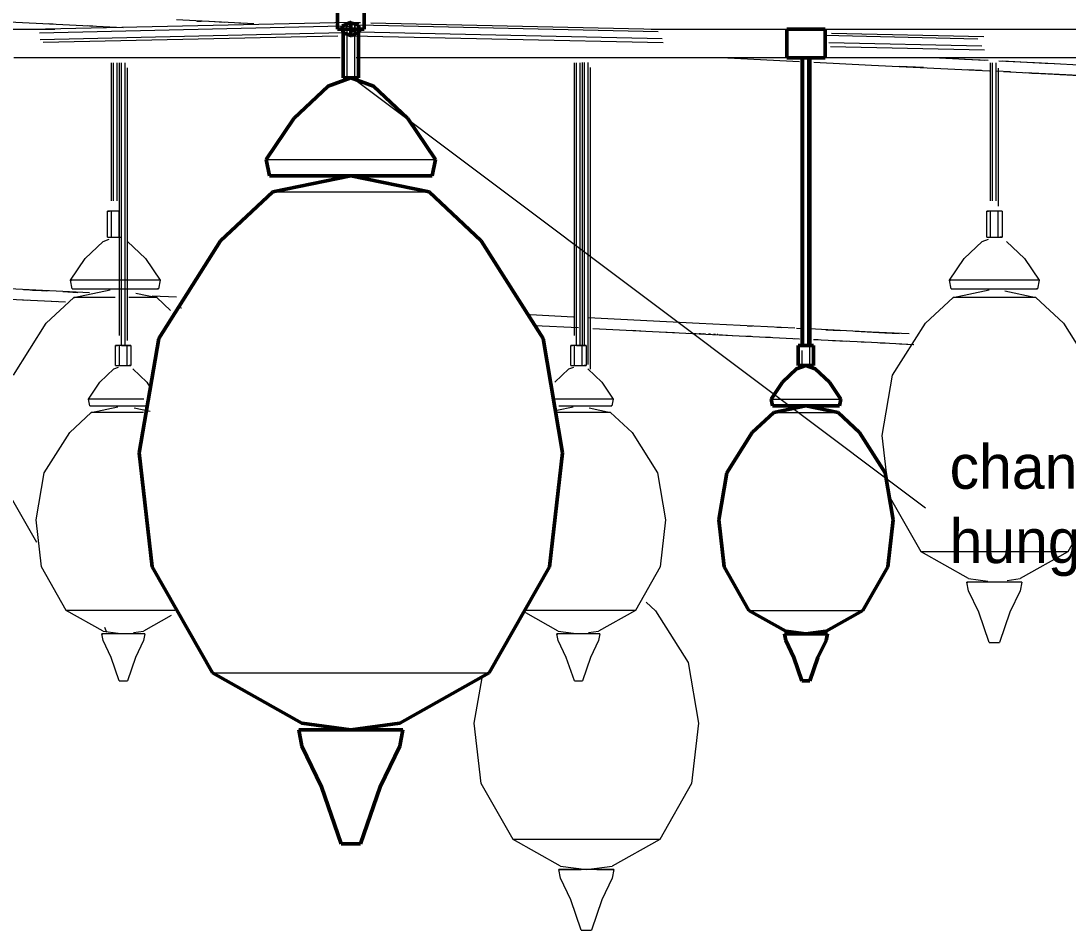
# Model space of a CAD drawing. Header units: metres. Extents: x 10 to 831, y 10 to 584.
# Drawn here: x 176.23 to 219.95, y 234.39 to 272.32 of the extents above; entities that cross this region are included whole.
import ezdxf

# ---------------------------------------------------------------- set-up
doc = ezdxf.new("R2010")
doc.units = ezdxf.units.M
for name, color, linetype, lineweight in [('CUT', 7, 'Continuous', 50), ('TXT', 7, 'Continuous', 18), ('VIS', 8, 'Continuous', 13)]:
    doc.layers.add(name, color=color, linetype=linetype, lineweight=lineweight)

msp = doc.modelspace()

# ---------------------------------------------------------------- linework, layer by layer
at = {"layer": 'CUT'}
for p, q in [((189.44, 271.9868), (189.44, 361.1468)), ((190.56, 361.1468), (190.56, 271.9868)), ((190.56, 271.9868), (189.44, 271.9868)), ((189.9656, 272.2656), (189.6412, 272.1012)), ((189.9656, 272.2656), (189.6412, 272.1012)), ((189.6412, 272.1012), (189.6756, 271.8228)), ((189.6412, 272.1012), (189.6756, 271.8228)), ((189.68, 269.9468), (189.68, 271.9868)), ((189.68, 271.9868), (190, 271.9868)), ((189.994, 272.2564), (189.9656, 272.2656)), ((189.994, 272.2564), (189.9656, 272.2656)), ((190, 271.9868), (189.994, 272.2564)), ((190, 271.9868), (189.994, 272.2564)), ((189.994, 271.7224), (190, 271.9868)), ((189.994, 271.7224), (190, 271.9868)), ((190, 271.9868), (190.0052, 272.2224)), ((190, 271.9868), (190.0032, 272.1276)), ((190, 271.9868), (190.16, 271.9868)), ((190.0032, 271.8464), (190, 271.9868)), ((190.0056, 271.7368), (190, 271.9868)), ((190.0032, 272.1276), (190.006, 272.2512)), ((190.0052, 272.2224), (190.006, 272.2512)), ((190.006, 272.2512), (190.322, 272.146)), ((190.006, 272.2512), (190.322, 272.146)), ((190.16, 271.9868), (190.32, 271.9868)), ((190.32, 271.9868), (190.32, 269.9468)), ((190.322, 272.146), (190.3604, 271.8672)), ((190.322, 272.146), (190.3604, 271.8672)), ((208.2, 270.7868), (208.2, 271.9868)), ((208.2, 271.9868), (209.8, 271.9868)), ((209.8, 271.9868), (209.8, 270.7868)), ((189.6756, 271.8228), (190.006, 271.7172)), ((189.6756, 271.8228), (190.006, 271.7172)), ((190.0384, 271.7076), (189.994, 271.7224)), ((190.0384, 271.7076), (189.994, 271.7224)), ((190.006, 271.7172), (190.0032, 271.8464)), ((190.006, 271.7172), (190.0056, 271.7368)), ((190.3604, 271.8672), (190.0384, 271.7076)), ((190.3604, 271.8672), (190.0384, 271.7076)), ((209.8, 270.7868), (208.2, 270.7868)), ((208.84, 258.7868), (208.84, 270.7868)), ((208.84, 270.7868), (209, 270.7868)), ((209, 270.7868), (209.08, 270.7868)), ((209.08, 270.7868), (209.16, 270.7868)), ((209.16, 270.7868), (209.16, 258.7868)), ((190, 269.9468), (189.048, 269.6068)), ((189.84, 269.9468), (189.68, 269.9468)), ((190, 269.9468), (189.84, 269.9468)), ((190.32, 269.9468), (190, 269.9468)), ((190.952, 269.6068), (190, 269.9468)), ((189.048, 269.6068), (187.62, 268.2468)), ((192.38, 268.2468), (190.952, 269.6068)), ((187.62, 268.2468), (186.464, 266.5468)), ((193.536, 266.5468), (192.38, 268.2468)), ((186.464, 266.5468), (186.6, 265.8668)), ((193.4, 265.8668), (193.536, 266.5468)), ((186.6, 265.8668), (190, 265.8668)), ((190, 265.8668), (186.736, 265.1868)), ((190, 265.8668), (193.4, 265.8668)), ((193.264, 265.1868), (190, 265.8668)), ((186.736, 265.1868), (184.56, 263.1468)), ((195.44, 263.1468), (193.264, 265.1868)), ((184.56, 263.1468), (181.976, 259.0668)), ((198.024, 259.0668), (195.44, 263.1468)), ((181.976, 259.0668), (181.16, 254.3068)), ((198.84, 254.3068), (198.024, 259.0668)), ((208.68, 257.9468), (208.68, 258.7868)), ((208.68, 258.7868), (209, 258.7868)), ((208.92, 258.7868), (208.84, 258.7868)), ((209, 258.7868), (208.92, 258.7868)), ((209.16, 258.7868), (209, 258.7868)), ((209, 258.7868), (209.16, 258.7868)), ((209.16, 258.7868), (209.32, 258.7868)), ((209.32, 258.7868), (209.32, 257.9468)), ((208.608, 257.8068), (208.02, 257.2468)), ((209, 257.9468), (208.608, 257.8068)), ((208.84, 257.9468), (208.68, 257.9468)), ((209, 257.9468), (208.84, 257.9468)), ((209.32, 257.9468), (209, 257.9468)), ((209.392, 257.8068), (209, 257.9468)), ((209.98, 257.2468), (209.392, 257.8068)), ((208.02, 257.2468), (207.544, 256.5468)), ((210.456, 256.5468), (209.98, 257.2468)), ((207.544, 256.5468), (207.6, 256.2668)), ((207.6, 256.2668), (209, 256.2668)), ((209, 256.2668), (207.656, 255.9868)), ((209, 256.2668), (210.4, 256.2668)), ((210.344, 255.9868), (209, 256.2668)), ((210.4, 256.2668), (210.456, 256.5468)), ((207.656, 255.9868), (206.76, 255.1468)), ((211.24, 255.1468), (210.344, 255.9868)), ((206.76, 255.1468), (205.696, 253.4668)), ((212.304, 253.4668), (211.24, 255.1468)), ((181.16, 254.3068), (181.704, 249.5468)), ((198.296, 249.5468), (198.84, 254.3068)), ((205.696, 253.4668), (205.36, 251.5068)), ((212.64, 251.5068), (212.304, 253.4668)), ((205.36, 251.5068), (205.584, 249.5468)), ((212.416, 249.5468), (212.64, 251.5068)), ((181.704, 249.5468), (184.22, 245.1268)), ((195.78, 245.1268), (198.296, 249.5468)), ((205.584, 249.5468), (206.62, 247.7268)), ((211.38, 247.7268), (212.416, 249.5468)), ((206.62, 247.7268), (208.16, 246.8588)), ((209.84, 246.8588), (211.38, 247.7268)), ((209, 246.7468), (208.104, 246.7468)), ((208.104, 246.7468), (208.16, 246.4668)), ((208.16, 246.8588), (209, 246.7468)), ((209, 246.7468), (209.84, 246.8588)), ((209.896, 246.7468), (209, 246.7468)), ((209.84, 246.4668), (209.896, 246.7468)), ((208.16, 246.4668), (208.496, 245.7668)), ((209.504, 245.7668), (209.84, 246.4668)), ((208.496, 245.7668), (208.832, 244.7868)), ((209.168, 244.7868), (209.504, 245.7668)), ((184.22, 245.1268), (187.96, 243.0188)), ((192.04, 243.0188), (195.78, 245.1268)), ((208.832, 244.7868), (209, 244.7868)), ((209, 244.7868), (209.168, 244.7868)), ((190, 242.7468), (187.824, 242.7468)), ((187.824, 242.7468), (187.96, 242.0668)), ((187.96, 243.0188), (190, 242.7468)), ((190, 242.7468), (192.04, 243.0188)), ((192.176, 242.7468), (190, 242.7468)), ((192.04, 242.0668), (192.176, 242.7468)), ((187.96, 242.0668), (188.776, 240.3668)), ((191.224, 240.3668), (192.04, 242.0668)), ((188.776, 240.3668), (189.592, 237.9868)), ((190.408, 237.9868), (191.224, 240.3668)), ((189.592, 237.9868), (190, 237.9868)), ((190, 237.9868), (190.408, 237.9868))]:
    msp.add_line(p, q, dxfattribs=at)
at = {"layer": 'TXT'}
msp.add_line((190, 270), (214, 252), dxfattribs=at)
at = {"layer": 'VIS'}
for p, q in [((189.44, 271.9868), (189.44, 361.1468)), ((190.56, 361.1468), (190.56, 271.9868)), ((175.152, 271.9868), (177.3428, 271.9868)), ((175.4592, 272.2992), (180.4972, 272.0472)), ((175.764, 271.9868), (177.4828, 271.9868)), ((175.9312, 271.9868), (177.1308, 271.9868)), ((175.9992, 271.9868), (177.4392, 271.9868)), ((189.6412, 272.1012), (177.0052, 271.8192)), ((177.1308, 271.9868), (177.6268, 271.9868)), ((189.9656, 272.2656), (177.252, 271.9816)), ((177.5668, 272.1936), (177.36, 272.204)), ((177.4392, 271.9868), (177.634, 271.9868)), ((179.2204, 272.1108), (179.0136, 272.1212)), ((185.9524, 272.2024), (182.714, 272.3644)), ((183.5672, 272.3216), (183.768, 272.3116)), ((184.7096, 272.2644), (184.0992, 272.2952)), ((185.5236, 272.224), (185.32, 272.234)), ((189.44, 271.9868), (190.56, 271.9868)), ((189.6412, 272.1012), (189.9656, 272.2656)), ((189.9656, 272.2656), (189.6412, 272.1012)), ((189.8192, 272.1052), (189.6412, 272.1012)), ((189.6756, 271.8228), (189.6412, 272.1012)), ((189.6412, 272.1012), (189.6756, 271.8228)), ((189.68, 269.9468), (189.68, 271.9868)), ((189.68, 271.9868), (189.76, 271.9868)), ((189.68, 271.9868), (190, 271.9868)), ((189.8192, 272.1052), (189.9796, 272.2656)), ((189.8396, 271.8264), (189.8192, 272.1052)), ((189.984, 272.2656), (189.8212, 272.1028)), ((189.8212, 272.1028), (189.8372, 271.824)), ((189.8212, 272.1028), (189.9624, 272.0996)), ((189.9796, 272.2656), (189.9656, 272.2656)), ((189.994, 272.2564), (189.9656, 272.2656)), ((189.994, 272.2564), (189.9656, 272.2656)), ((189.9796, 272.2656), (189.994, 272.2564)), ((190.006, 272.2512), (189.984, 272.2656)), ((189.984, 272.2656), (190.408, 272.256)), ((190.1604, 272.1472), (189.994, 272.2564)), ((189.994, 272.2564), (190, 271.9868)), ((189.994, 272.2564), (190, 271.9868)), ((189.994, 271.7224), (190, 271.9868)), ((189.994, 271.7224), (190, 271.9868)), ((190, 271.9868), (190.0052, 272.2224)), ((190, 271.9868), (190.0032, 272.1276)), ((190.16, 271.9868), (190, 271.9868)), ((190.0032, 271.8464), (190, 271.9868)), ((190.0056, 271.7368), (190, 271.9868)), ((190.006, 272.2512), (190.0032, 272.1276)), ((190.006, 272.2512), (190.0052, 272.2224)), ((190.006, 272.2512), (190.1628, 272.1496)), ((190.006, 272.2512), (190.322, 272.146)), ((190.006, 272.2512), (190.322, 272.146)), ((190.32, 271.9868), (190.16, 271.9868)), ((190.1808, 271.8684), (190.1604, 272.1472)), ((190.1628, 272.1496), (190.1788, 271.8712)), ((190.1628, 272.1496), (190.322, 272.146)), ((190.32, 271.9868), (190.32, 269.9468)), ((202.8252, 271.8668), (190.322, 272.146)), ((190.322, 272.146), (190.3604, 271.8672)), ((190.3604, 271.8672), (190.322, 272.146)), ((190.56, 271.9868), (190.478, 271.9868)), ((190.8324, 272.2464), (202.8532, 271.978)), ((202.5384, 271.9868), (202.8692, 271.9868)), ((202.5608, 271.9868), (204.0008, 271.9868)), ((202.708, 271.9868), (204.236, 271.9868)), ((202.8564, 271.9868), (204.848, 271.9868)), ((202.8692, 271.9868), (204.0688, 271.9868)), ((204.0008, 271.9868), (205.3056, 271.9868)), ((204.0688, 271.9868), (205.1328, 271.9868)), ((204.236, 271.9868), (207.536, 271.9868)), ((204.848, 271.9868), (208.29, 271.9868)), ((205.1328, 271.9868), (206.0508, 271.9868)), ((205.3056, 271.9868), (206.4632, 271.9868)), ((206.0508, 271.9868), (206.8148, 271.9868)), ((206.4632, 271.9868), (207.462, 271.9868)), ((206.8148, 271.9868), (207.4164, 271.9868)), ((207.4164, 271.9868), (207.8504, 271.9868)), ((207.462, 271.9868), (208.2928, 271.9868)), ((207.536, 271.9868), (210.6672, 271.9868)), ((207.8504, 271.9868), (208.1124, 271.9868)), ((208.1124, 271.9868), (208.2, 271.9868)), ((208.2, 271.9868), (209.8, 271.9868)), ((208.2, 270.7868), (208.2, 271.9868)), ((208.29, 271.9868), (211.556, 271.9868)), ((208.2928, 271.9868), (208.9476, 271.9868)), ((208.9476, 271.9868), (209.4196, 271.9868)), ((209.4196, 271.9868), (209.7048, 271.9868)), ((209.7048, 271.9868), (209.8, 271.9868)), ((209.8, 271.9868), (209.8, 270.7868)), ((210.6672, 271.9868), (213.5996, 271.9868)), ((211.556, 271.9868), (213.4252, 271.9868)), ((213.5996, 271.9868), (216.3044, 271.9868)), ((213.9348, 271.9868), (214.6144, 271.9868)), ((214.6144, 271.9868), (216.0252, 271.9868)), ((216.3044, 271.9868), (218.756, 271.9868)), ((216.4952, 271.9868), (217.4356, 271.9868)), ((217.4356, 271.9868), (218.43, 271.9868)), ((218.756, 271.9868), (220.9308, 271.9868)), ((218.8564, 271.9868), (219.9928, 271.9868)), ((189.6756, 271.8228), (177.0328, 271.5404)), ((189.4544, 271.6952), (177.1508, 271.4204)), ((189.6756, 271.8228), (189.8396, 271.8264)), ((190.006, 271.7172), (189.6756, 271.8228)), ((190.006, 271.7172), (189.6756, 271.8228)), ((189.8372, 271.824), (189.9784, 271.8208)), ((189.8372, 271.824), (189.994, 271.7224)), ((190.006, 271.7172), (189.8396, 271.8264)), ((189.84, 269.9468), (189.84, 271.7828)), ((190.0204, 271.708), (189.8788, 271.7048)), ((190.016, 271.7084), (189.994, 271.7224)), ((189.994, 271.7224), (190.0384, 271.7076)), ((189.994, 271.7224), (190.0384, 271.7076)), ((190.006, 271.7172), (190.0032, 271.8464)), ((190.006, 271.7172), (190.0056, 271.7368)), ((190.006, 271.7172), (190.0204, 271.708)), ((190.1788, 271.8712), (190.016, 271.7084)), ((190.016, 271.7084), (190.0384, 271.7076)), ((190.0204, 271.708), (190.1808, 271.8684)), ((190.3604, 271.8672), (190.0384, 271.7076)), ((190.0384, 271.7076), (190.3604, 271.8672)), ((190.0384, 271.7076), (203.034, 271.4176)), ((190.1808, 271.8684), (190.0392, 271.8652)), ((190.16, 269.9468), (190.16, 271.7828)), ((190.1788, 271.8712), (190.3604, 271.8672)), ((190.3604, 271.8672), (202.9948, 271.5848)), ((216.1804, 271.5688), (209.7868, 271.7116)), ((210.0656, 271.8172), (216.4296, 271.6748)), ((209.9512, 271.4296), (216.3392, 271.2868)), ((210.0316, 271.2612), (216.4576, 271.1176)), ((177.1308, 270.7868), (175.9312, 270.7868)), ((178.454, 270.7868), (177.1308, 270.7868)), ((179.8888, 270.7868), (178.454, 270.7868)), ((181.4204, 270.7868), (179.8888, 270.7868)), ((183.0352, 270.7868), (181.4204, 270.7868)), ((184.7168, 270.7868), (183.0352, 270.7868)), ((186.4492, 270.7868), (184.7168, 270.7868)), ((188.216, 270.7868), (186.4492, 270.7868)), ((189.554, 270.7868), (188.216, 270.7868)), ((191.784, 270.7868), (190.2228, 270.7868)), ((193.5508, 270.7868), (191.784, 270.7868)), ((195.2832, 270.7868), (193.5508, 270.7868)), ((196.9648, 270.7868), (195.2832, 270.7868)), ((198.5796, 270.7868), (196.9648, 270.7868)), ((200.1112, 270.7868), (198.5796, 270.7868)), ((201.546, 270.7868), (200.1112, 270.7868)), ((202.8692, 270.7868), (201.546, 270.7868)), ((204.0688, 270.7868), (202.8692, 270.7868)), ((205.1328, 270.7868), (204.0688, 270.7868)), ((206.0508, 270.7868), (205.1328, 270.7868)), ((205.7392, 270.7852), (208.7364, 270.6352)), ((206.8148, 270.7868), (206.0508, 270.7868)), ((207.4164, 270.7868), (206.8148, 270.7868)), ((207.8504, 270.7868), (207.4164, 270.7868)), ((208.1124, 270.7868), (207.8504, 270.7868)), ((208.2, 270.7868), (208.1124, 270.7868)), ((209.8, 270.7868), (208.2, 270.7868)), ((208.2928, 270.7868), (208.8656, 270.7868)), ((208.84, 258.7868), (208.84, 270.7868)), ((208.84, 270.7868), (208.92, 270.7868)), ((208.84, 270.7868), (209, 270.7868)), ((208.92, 258.7868), (208.92, 270.7868)), ((208.92, 270.7868), (209.08, 270.7868)), ((209.08, 270.7868), (209, 270.7868)), ((209.08, 258.7868), (209.08, 270.7868)), ((209.08, 270.7868), (209.16, 270.7868)), ((209.16, 270.7868), (209.08, 270.7868)), ((209.16, 270.7868), (209.16, 258.7868)), ((209.1836, 270.7868), (209.4196, 270.7868)), ((209.4196, 270.7868), (209.7048, 270.7868)), ((209.7048, 270.7868), (209.8, 270.7868)), ((210.6672, 270.7868), (209.7976, 270.7868)), ((213.5996, 270.7868), (210.6672, 270.7868)), ((216.3044, 270.7868), (213.5996, 270.7868)), ((216.466, 270.6768), (214.2968, 270.7852)), ((216.6084, 270.6696), (215.6172, 270.7192)), ((218.756, 270.7868), (216.3044, 270.7868)), ((218.8324, 270.5584), (217.0576, 270.6472)), ((218.9876, 270.5508), (217.2032, 270.64)), ((220.9308, 270.7868), (218.756, 270.7868)), ((180.0048, 264.8136), (180.0048, 270.5736)), ((180.0848, 264.8136), (180.0848, 270.5736)), ((180.2448, 264.8136), (180.2448, 270.5736)), ((180.3248, 270.36), (180.3248, 264.6)), ((180.34, 259.2008), (180.34, 270.58)), ((180.42, 258.7868), (180.42, 270.58)), ((180.58, 258.7868), (180.58, 270.58)), ((180.66, 270.3732), (180.66, 258.9936)), ((199.34, 259.2008), (199.34, 270.58)), ((199.42, 258.7868), (199.42, 270.58)), ((199.58, 258.7868), (199.58, 270.58)), ((199.66, 270.3732), (199.66, 258.9936)), ((199.6752, 258.7868), (199.6752, 270.5868)), ((199.7552, 258.7868), (199.7552, 270.5868)), ((199.9152, 257.9868), (199.9152, 270.5868)), ((199.9952, 270.3868), (199.9952, 257.7868)), ((209.3356, 270.6052), (211.7332, 270.4852)), ((211.7332, 270.4852), (216.6632, 270.2388)), ((213.9084, 270.3764), (212.8972, 270.4272)), ((216.3356, 270.2552), (215.7288, 270.2856)), ((216.71, 264.8136), (216.71, 270.5736)), ((216.79, 264.8136), (216.79, 270.5736)), ((217.5492, 270.1944), (216.9424, 270.2248)), ((216.95, 264.8136), (216.95, 270.5736)), ((217.03, 270.36), (217.03, 264.6)), ((217.2548, 270.2092), (218.8324, 270.1304)), ((225.8084, 270.2096), (218.8324, 270.5584)), ((219.3772, 270.5312), (218.9876, 270.5508)), ((189.048, 269.6068), (190, 269.9468)), ((189.84, 269.9468), (189.68, 269.9468)), ((189.68, 269.9468), (189.84, 269.9468)), ((190.16, 269.9468), (189.84, 269.9468)), ((189.84, 269.9468), (190, 269.9468)), ((190, 269.9468), (190.952, 269.6068)), ((190.32, 269.9468), (190, 269.9468)), ((190.32, 269.9468), (190.16, 269.9468)), ((219.5716, 270.0936), (218.156, 270.1644)), ((218.4296, 270.1504), (218.6324, 270.1404)), ((218.8104, 270.1316), (219.0072, 270.1216)), ((218.8324, 270.1304), (225.8084, 269.7816)), ((222.7516, 269.9344), (219.5716, 270.0936)), ((219.5976, 270.092), (219.7948, 270.0824)), ((187.62, 268.2468), (189.048, 269.6068)), ((190.952, 269.6068), (192.38, 268.2468)), ((186.464, 266.5468), (187.62, 268.2468)), ((192.38, 268.2468), (193.536, 266.5468)), ((186.6, 265.8668), (186.464, 266.5468)), ((186.464, 266.5468), (186.6372, 266.5468)), ((186.6372, 266.5468), (187.1392, 266.5468)), ((187.1392, 266.5468), (187.9216, 266.5468)), ((187.9216, 266.5468), (188.9072, 266.5468)), ((188.9072, 266.5468), (190, 266.5468)), ((190, 266.5468), (191.0928, 266.5468)), ((191.0928, 266.5468), (192.0784, 266.5468)), ((192.0784, 266.5468), (192.8608, 266.5468)), ((192.8608, 266.5468), (193.3628, 266.5468)), ((193.3628, 266.5468), (193.536, 266.5468)), ((193.536, 266.5468), (193.4, 265.8668)), ((186.6, 265.8668), (190, 265.8668)), ((186.7664, 265.8668), (186.6, 265.8668)), ((186.736, 265.1868), (190, 265.8668)), ((187.2492, 265.8668), (186.7664, 265.8668)), ((188.0016, 265.8668), (187.2492, 265.8668)), ((188.9492, 265.8668), (188.0016, 265.8668)), ((190, 265.8668), (188.9492, 265.8668)), ((190, 265.8668), (193.4, 265.8668)), ((191.0508, 265.8668), (190, 265.8668)), ((190, 265.8668), (193.264, 265.1868)), ((191.9984, 265.8668), (191.0508, 265.8668)), ((192.7508, 265.8668), (191.9984, 265.8668)), ((193.2336, 265.8668), (192.7508, 265.8668)), ((193.4, 265.8668), (193.2336, 265.8668)), ((184.56, 263.1468), (186.736, 265.1868)), ((186.736, 265.1868), (186.818, 265.1868)), ((186.818, 265.1868), (187.0592, 265.1868)), ((187.0592, 265.1868), (187.448, 265.1868)), ((187.448, 265.1868), (187.9648, 265.1868)), ((187.9648, 265.1868), (188.584, 265.1868)), ((188.584, 265.1868), (189.2736, 265.1868)), ((189.2736, 265.1868), (190, 265.1868)), ((190, 265.1868), (190.7264, 265.1868)), ((190.7264, 265.1868), (191.416, 265.1868)), ((191.416, 265.1868), (192.0352, 265.1868)), ((192.0352, 265.1868), (192.552, 265.1868)), ((192.552, 265.1868), (192.9408, 265.1868)), ((192.9408, 265.1868), (193.182, 265.1868)), ((193.182, 265.1868), (193.264, 265.1868)), ((193.264, 265.1868), (195.44, 263.1468)), ((179.8448, 263.3068), (179.8448, 264.3868)), ((179.8448, 264.3868), (179.9248, 264.3868)), ((180.0048, 264.3868), (179.8448, 264.3868)), ((180.0048, 263.3068), (180.0048, 264.3868)), ((180.3248, 264.3868), (180.0048, 264.3868)), ((180.3248, 263.3068), (180.3248, 264.3868)), ((216.55, 263.3068), (216.55, 264.3868)), ((216.55, 264.3868), (216.63, 264.3868)), ((216.71, 264.3868), (216.55, 264.3868)), ((216.71, 263.3068), (216.71, 264.3868)), ((217.03, 264.3868), (216.71, 264.3868)), ((217.03, 263.3068), (217.03, 264.3868)), ((217.19, 264.3868), (217.03, 264.3868)), ((217.19, 264.3868), (217.19, 263.3068)), ((179.6608, 263.1268), (179.9128, 263.2168)), ((179.8448, 263.3068), (180.0048, 263.3068)), ((180.0048, 263.3068), (180.3248, 263.3068)), ((180.3248, 263.3068), (180.4048, 263.3068)), ((216.366, 263.1268), (216.618, 263.2168)), ((216.55, 263.3068), (216.71, 263.3068)), ((216.71, 263.3068), (217.03, 263.3068)), ((217.03, 263.3068), (217.19, 263.3068)), ((217.19, 263.3068), (217.11, 263.3068)), ((178.9048, 262.4068), (179.6608, 263.1268)), ((180.6688, 263.1268), (181.4248, 262.4068)), ((181.976, 259.0668), (184.56, 263.1468)), ((195.44, 263.1468), (198.024, 259.0668)), ((215.61, 262.4068), (216.366, 263.1268)), ((217.374, 263.1268), (218.13, 262.4068)), ((178.2928, 261.5068), (178.9048, 262.4068)), ((181.4248, 262.4068), (182.0368, 261.5068)), ((214.998, 261.5068), (215.61, 262.4068)), ((218.13, 262.4068), (218.742, 261.5068)), ((178.3648, 261.1468), (178.2928, 261.5068)), ((178.2928, 261.5068), (178.3388, 261.5068)), ((178.3844, 261.5068), (178.2928, 261.5068)), ((178.6504, 261.5068), (178.3844, 261.5068)), ((179.0644, 261.5068), (178.6504, 261.5068)), ((179.5864, 261.5068), (179.0644, 261.5068)), ((180.1648, 261.5068), (179.5864, 261.5068)), ((180.7432, 261.5068), (180.1648, 261.5068)), ((181.2652, 261.5068), (180.7432, 261.5068)), ((181.6792, 261.5068), (181.2652, 261.5068)), ((181.9452, 261.5068), (181.6792, 261.5068)), ((182.0368, 261.5068), (181.9452, 261.5068)), ((182.0368, 261.5068), (181.9648, 261.1468)), ((215.07, 261.1468), (214.998, 261.5068)), ((214.998, 261.5068), (215.044, 261.5068)), ((215.0896, 261.5068), (214.998, 261.5068)), ((215.3556, 261.5068), (215.0896, 261.5068)), ((215.7696, 261.5068), (215.3556, 261.5068)), ((216.2916, 261.5068), (215.7696, 261.5068)), ((216.87, 261.5068), (216.2916, 261.5068)), ((217.4484, 261.5068), (216.87, 261.5068)), ((217.9704, 261.5068), (217.4484, 261.5068)), ((218.3844, 261.5068), (217.9704, 261.5068)), ((218.6504, 261.5068), (218.3844, 261.5068)), ((218.742, 261.5068), (218.6504, 261.5068)), ((218.742, 261.5068), (218.67, 261.1468)), ((179.0868, 260.9736), (175.4592, 261.1552)), ((176.3268, 261.1116), (177.36, 261.06)), ((176.7068, 261.0928), (176.914, 261.0824)), ((177.0904, 261.0736), (177.2916, 261.0636)), ((177.98, 261.0288), (178.6004, 260.998)), ((178.2976, 261.0132), (178.4988, 261.0032)), ((178.3648, 261.1468), (178.4528, 261.1468)), ((178.4368, 260.7868), (179.9488, 261.102)), ((178.4528, 261.1468), (178.7088, 261.1468)), ((178.7088, 261.1468), (179.1068, 261.1468)), ((179.1068, 261.1468), (179.6088, 261.1468)), ((179.6088, 261.1468), (180.1648, 261.1468)), ((180.1648, 261.1468), (180.7212, 261.1468)), ((180.7212, 261.1468), (181.2228, 261.1468)), ((181.2228, 261.1468), (181.6212, 261.1468)), ((181.6212, 261.1468), (181.8768, 261.1468)), ((181.8768, 261.1468), (181.9648, 261.1468)), ((181.9648, 261.1468), (181.9208, 261.1468)), ((215.07, 261.1468), (215.158, 261.1468)), ((215.142, 260.7868), (216.654, 261.102)), ((215.158, 261.1468), (215.414, 261.1468)), ((215.414, 261.1468), (215.812, 261.1468)), ((215.812, 261.1468), (216.314, 261.1468)), ((216.314, 261.1468), (216.87, 261.1468)), ((216.87, 261.1468), (217.4264, 261.1468)), ((217.302, 261.0568), (218.598, 260.7868)), ((217.4264, 261.1468), (217.928, 261.1468)), ((217.928, 261.1468), (218.3264, 261.1468)), ((218.3264, 261.1468), (218.582, 261.1468)), ((218.582, 261.1468), (218.67, 261.1468)), ((218.67, 261.1468), (218.626, 261.1468)), ((175.4592, 260.7272), (178.0792, 260.596)), ((176.286, 260.6856), (176.4868, 260.6756)), ((177.2848, 259.7068), (178.4368, 260.7868)), ((177.4928, 260.6252), (177.694, 260.6152)), ((178.4368, 260.7868), (178.4584, 260.7868)), ((178.4804, 260.7868), (178.4368, 260.7868)), ((178.608, 260.7868), (178.4804, 260.7868)), ((178.814, 260.7868), (178.608, 260.7868)), ((179.0876, 260.7868), (178.814, 260.7868)), ((179.4152, 260.7868), (179.0876, 260.7868)), ((179.7804, 260.7868), (179.4152, 260.7868)), ((180.1648, 260.7868), (179.7804, 260.7868)), ((180.9148, 260.7868), (180.732, 260.7868)), ((181.2424, 260.7868), (180.9148, 260.7868)), ((181.0288, 260.9668), (181.8928, 260.7868)), ((181.516, 260.7868), (181.2424, 260.7868)), ((181.7216, 260.7868), (181.516, 260.7868)), ((181.7004, 260.8428), (181.9072, 260.8328)), ((182.714, 260.7924), (181.7064, 260.8428)), ((181.8496, 260.7868), (181.7216, 260.7868)), ((181.8928, 260.7868), (181.8496, 260.7868)), ((181.8928, 260.7868), (182.4688, 260.2468)), ((213.99, 259.7068), (215.142, 260.7868)), ((215.142, 260.7868), (215.1636, 260.7868)), ((215.1852, 260.7868), (215.142, 260.7868)), ((215.3132, 260.7868), (215.1852, 260.7868)), ((215.5192, 260.7868), (215.3132, 260.7868)), ((215.7928, 260.7868), (215.5192, 260.7868)), ((216.1204, 260.7868), (215.7928, 260.7868)), ((216.4856, 260.7868), (216.1204, 260.7868)), ((216.87, 260.7868), (216.4856, 260.7868)), ((217.2544, 260.7868), (216.87, 260.7868)), ((217.62, 260.7868), (217.2544, 260.7868)), ((217.9476, 260.7868), (217.62, 260.7868)), ((218.2212, 260.7868), (217.9476, 260.7868)), ((218.4268, 260.7868), (218.2212, 260.7868)), ((218.5548, 260.7868), (218.4268, 260.7868)), ((218.598, 260.7868), (218.5548, 260.7868)), ((218.598, 260.7868), (219.75, 259.7068)), ((182.714, 260.3644), (182.9164, 260.354)), ((182.726, 260.3636), (182.928, 260.3536)), ((175.9168, 257.5468), (177.2848, 259.7068)), ((199.3012, 259.9628), (197.4876, 260.0536)), ((204.5408, 259.7008), (199.9056, 259.9328)), ((212.622, 257.5468), (213.99, 259.7068)), ((219.75, 259.7068), (221.118, 257.5468)), ((197.6888, 259.6156), (199.5028, 259.5248)), ((200.1072, 259.4948), (204.5408, 259.2728)), ((201.7024, 259.4148), (202.306, 259.3848)), ((202.9096, 259.3544), (203.5132, 259.3244)), ((204.1164, 259.294), (204.72, 259.264)), ((208.5364, 259.5012), (204.5408, 259.7008)), ((204.5928, 259.2704), (204.5408, 259.2728)), ((204.5408, 259.2728), (208.7364, 259.0632)), ((206.5528, 259.6004), (206.7576, 259.59)), ((207.782, 259.5388), (207.9872, 259.5288)), ((208.602, 259.498), (208.8068, 259.4876)), ((211.7332, 259.3412), (209.1356, 259.4712)), ((209.8312, 259.4364), (210.446, 259.4056)), ((211.0608, 259.3748), (212.2904, 259.3136)), ((213.3108, 259.2624), (211.7332, 259.3412)), ((212.2904, 259.3136), (212.8972, 259.2832)), ((181.16, 254.3068), (181.976, 259.0668)), ((198.024, 259.0668), (198.84, 254.3068)), ((204.8016, 259.26), (204.7232, 259.264)), ((205.0104, 259.2496), (204.932, 259.2532)), ((205.2192, 259.2392), (205.1412, 259.2428)), ((205.3236, 259.234), (205.2976, 259.2352)), ((205.3236, 259.234), (205.922, 259.204)), ((206.5204, 259.174), (206.72, 259.164)), ((207.3184, 259.134), (207.518, 259.124)), ((208.5152, 259.0744), (208.7148, 259.0644)), ((209.3132, 259.0344), (209.5128, 259.0244)), ((209.3356, 259.0332), (211.7332, 258.9132)), ((210.1112, 258.9944), (210.7096, 258.9644)), ((211.308, 258.9348), (211.5072, 258.9248)), ((211.7332, 258.9132), (213.508, 258.8248)), ((212.1056, 258.8948), (212.3052, 258.8848)), ((212.9036, 258.8548), (213.4944, 258.8252)), ((180.18, 257.9468), (180.18, 258.7868)), ((180.18, 258.7868), (180.26, 258.7868)), ((180.34, 258.7868), (180.18, 258.7868)), ((180.34, 257.9468), (180.34, 258.7868)), ((180.66, 258.7868), (180.34, 258.7868)), ((180.42, 258.7868), (180.58, 258.7868)), ((180.58, 258.7868), (180.62, 258.7868)), ((180.66, 258.7868), (180.82, 258.7868)), ((180.66, 257.9468), (180.66, 258.7868)), ((180.82, 258.7868), (180.66, 258.7868)), ((180.82, 258.7868), (180.82, 257.9468)), ((199.18, 257.9468), (199.18, 258.7868)), ((199.18, 258.7868), (199.26, 258.7868)), ((199.34, 258.7868), (199.18, 258.7868)), ((199.34, 257.9468), (199.34, 258.7868)), ((199.66, 258.7868), (199.34, 258.7868)), ((199.42, 258.7868), (199.58, 258.7868)), ((199.58, 258.7868), (199.62, 258.7868)), ((199.66, 258.7868), (199.82, 258.7868)), ((199.66, 257.9468), (199.66, 258.7868)), ((199.82, 258.7868), (199.66, 258.7868)), ((199.82, 258.7868), (199.82, 257.9468)), ((208.68, 257.9468), (208.68, 258.7868)), ((208.68, 258.7868), (208.76, 258.7868)), ((208.68, 258.7868), (209, 258.7868)), ((208.92, 258.7868), (208.84, 258.7868)), ((208.84, 258.7868), (208.92, 258.7868)), ((208.84, 257.9468), (208.84, 258.5768)), ((209.08, 258.7868), (208.92, 258.7868)), ((208.92, 258.7868), (209, 258.7868)), ((209.16, 258.7868), (209, 258.7868)), ((209.16, 258.7868), (209, 258.7868)), ((209.16, 258.7868), (209.08, 258.7868)), ((209.16, 257.9468), (209.16, 258.7868)), ((209.16, 258.7868), (209.32, 258.7868)), ((209.32, 258.7868), (209.16, 258.7868)), ((209.32, 258.7868), (209.32, 257.9468)), ((179.52, 257.2468), (180.108, 257.8068)), ((180.108, 257.8068), (180.304, 257.8768)), ((180.18, 257.9468), (180.34, 257.9468)), ((180.34, 257.9468), (180.66, 257.9468)), ((180.66, 257.9468), (180.82, 257.9468)), ((180.82, 257.9468), (180.74, 257.9468)), ((180.892, 257.8068), (181.48, 257.2468)), ((198.52, 257.2468), (199.108, 257.8068)), ((199.108, 257.8068), (199.304, 257.8768)), ((199.18, 257.9468), (199.34, 257.9468)), ((199.34, 257.9468), (199.66, 257.9468)), ((199.66, 257.9468), (199.82, 257.9468)), ((199.82, 257.9468), (199.74, 257.9468)), ((199.892, 257.8068), (200.48, 257.2468)), ((208.02, 257.2468), (208.608, 257.8068)), ((208.608, 257.8068), (209, 257.9468)), ((208.84, 257.9468), (208.68, 257.9468)), ((208.68, 257.9468), (208.84, 257.9468)), ((209.16, 257.9468), (208.84, 257.9468)), ((208.84, 257.9468), (209, 257.9468)), ((209, 257.9468), (209.392, 257.8068)), ((209.32, 257.9468), (209, 257.9468)), ((209.32, 257.9468), (209.16, 257.9468)), ((209.392, 257.8068), (209.98, 257.2468)), ((212.19, 255.0268), (212.622, 257.5468)), ((179.044, 256.5468), (179.52, 257.2468)), ((181.48, 257.2468), (181.5992, 257.072)), ((200.48, 257.2468), (200.956, 256.5468)), ((207.544, 256.5468), (208.02, 257.2468)), ((209.98, 257.2468), (210.456, 256.5468)), ((179.1, 256.2668), (179.044, 256.5468)), ((179.044, 256.5468), (179.0796, 256.5468)), ((179.1152, 256.5468), (179.044, 256.5468)), ((179.1, 256.2668), (179.1684, 256.2668)), ((179.322, 256.5468), (179.1152, 256.5468)), ((179.156, 255.9868), (180.276, 256.22)), ((179.1684, 256.2668), (179.3672, 256.2668)), ((179.644, 256.5468), (179.322, 256.5468)), ((179.3672, 256.2668), (179.6772, 256.2668)), ((180.05, 256.5468), (179.644, 256.5468)), ((179.6772, 256.2668), (180.0672, 256.2668)), ((180.5, 256.5468), (180.05, 256.5468)), ((180.0672, 256.2668), (180.5, 256.2668)), ((180.95, 256.5468), (180.5, 256.5468)), ((180.5, 256.2668), (180.9328, 256.2668)), ((180.9328, 256.2668), (181.3228, 256.2668)), ((181.356, 256.5468), (180.95, 256.5468)), ((181.3228, 256.2668), (181.4776, 256.2668)), ((198.644, 256.5468), (198.4832, 256.5468)), ((198.604, 256.08), (199.276, 256.22)), ((199.05, 256.5468), (198.644, 256.5468)), ((198.6772, 256.2668), (199.0672, 256.2668)), ((199.5, 256.5468), (199.05, 256.5468)), ((199.0672, 256.2668), (199.5, 256.2668)), ((199.95, 256.5468), (199.5, 256.5468)), ((199.5, 256.2668), (199.9328, 256.2668)), ((199.9328, 256.2668), (200.3228, 256.2668)), ((200.356, 256.5468), (199.95, 256.5468)), ((200.3228, 256.2668), (200.6328, 256.2668)), ((200.678, 256.5468), (200.356, 256.5468)), ((200.6328, 256.2668), (200.8316, 256.2668)), ((200.8848, 256.5468), (200.678, 256.5468)), ((200.8316, 256.2668), (200.9, 256.2668)), ((200.9, 256.2668), (200.8656, 256.2668)), ((200.956, 256.5468), (200.8848, 256.5468)), ((200.956, 256.5468), (200.9, 256.2668)), ((207.6, 256.2668), (207.544, 256.5468)), ((207.544, 256.5468), (207.6152, 256.5468)), ((207.6, 256.2668), (209, 256.2668)), ((207.6684, 256.2668), (207.6, 256.2668)), ((207.6152, 256.5468), (207.822, 256.5468)), ((207.656, 255.9868), (209, 256.2668)), ((207.8672, 256.2668), (207.6684, 256.2668)), ((207.822, 256.5468), (208.144, 256.5468)), ((208.1772, 256.2668), (207.8672, 256.2668)), ((208.144, 256.5468), (208.55, 256.5468)), ((208.5672, 256.2668), (208.1772, 256.2668)), ((208.55, 256.5468), (209, 256.5468)), ((209, 256.5468), (209.45, 256.5468)), ((209, 256.2668), (210.4, 256.2668)), ((209, 256.2668), (210.344, 255.9868)), ((209.4328, 256.2668), (209.2164, 256.2668)), ((209.8228, 256.2668), (209.4328, 256.2668)), ((209.45, 256.5468), (209.856, 256.5468)), ((210.1328, 256.2668), (209.8228, 256.2668)), ((209.856, 256.5468), (210.178, 256.5468)), ((210.3316, 256.2668), (210.1328, 256.2668)), ((210.178, 256.5468), (210.3848, 256.5468)), ((210.4, 256.2668), (210.3316, 256.2668)), ((210.3848, 256.5468), (210.456, 256.5468)), ((210.456, 256.5468), (210.4, 256.2668)), ((178.26, 255.1468), (179.156, 255.9868)), ((179.156, 255.9868), (179.1728, 255.9868)), ((179.1896, 255.9868), (179.156, 255.9868)), ((179.2892, 255.9868), (179.1896, 255.9868)), ((179.4492, 255.9868), (179.2892, 255.9868)), ((179.662, 255.9868), (179.4492, 255.9868)), ((179.9168, 255.9868), (179.662, 255.9868)), ((180.2008, 255.9868), (179.9168, 255.9868)), ((180.5, 255.9868), (180.2008, 255.9868)), ((180.7992, 255.9868), (180.5, 255.9868)), ((181.0832, 255.9868), (180.7992, 255.9868)), ((180.948, 256.1736), (181.62, 256.0336)), ((181.338, 255.9868), (181.0832, 255.9868)), ((198.662, 255.9868), (198.5556, 255.9868)), ((198.9168, 255.9868), (198.662, 255.9868)), ((199.2008, 255.9868), (198.9168, 255.9868)), ((199.5, 255.9868), (199.2008, 255.9868)), ((199.7992, 255.9868), (199.5, 255.9868)), ((200.0832, 255.9868), (199.7992, 255.9868)), ((199.948, 256.1736), (200.844, 255.9868)), ((200.338, 255.9868), (200.0832, 255.9868)), ((200.5508, 255.9868), (200.338, 255.9868)), ((200.7108, 255.9868), (200.5508, 255.9868)), ((200.8104, 255.9868), (200.7108, 255.9868)), ((200.844, 255.9868), (200.8104, 255.9868)), ((200.844, 255.9868), (201.74, 255.1468)), ((206.76, 255.1468), (207.656, 255.9868)), ((207.656, 255.9868), (207.6896, 255.9868)), ((207.6896, 255.9868), (207.7892, 255.9868)), ((207.7892, 255.9868), (207.9492, 255.9868)), ((207.9492, 255.9868), (208.162, 255.9868)), ((208.162, 255.9868), (208.4168, 255.9868)), ((208.4168, 255.9868), (208.7008, 255.9868)), ((208.7008, 255.9868), (209, 255.9868)), ((209, 255.9868), (209.2992, 255.9868)), ((209.2992, 255.9868), (209.5832, 255.9868)), ((209.5832, 255.9868), (209.838, 255.9868)), ((209.838, 255.9868), (210.0508, 255.9868)), ((210.0508, 255.9868), (210.2108, 255.9868)), ((210.2108, 255.9868), (210.3104, 255.9868)), ((210.3104, 255.9868), (210.344, 255.9868)), ((210.344, 255.9868), (211.24, 255.1468)), ((177.196, 253.4668), (178.26, 255.1468)), ((201.74, 255.1468), (202.804, 253.4668)), ((205.696, 253.4668), (206.76, 255.1468)), ((211.24, 255.1468), (212.304, 253.4668)), ((212.478, 252.5068), (212.19, 255.0268)), ((181.704, 249.5468), (181.16, 254.3068)), ((198.84, 254.3068), (198.296, 249.5468)), ((176.86, 251.5068), (177.196, 253.4668)), ((202.804, 253.4668), (203.14, 251.5068)), ((205.36, 251.5068), (205.696, 253.4668)), ((212.304, 253.4668), (212.64, 251.5068)), ((176.8828, 250.5568), (175.7728, 252.5068)), ((213.81, 250.1668), (212.478, 252.5068)), ((221.262, 252.5068), (219.93, 250.1668)), ((177.084, 249.5468), (176.86, 251.5068)), ((203.14, 251.5068), (202.916, 249.5468)), ((205.584, 249.5468), (205.36, 251.5068)), ((212.64, 251.5068), (212.416, 249.5468)), ((215.79, 249.0508), (213.81, 250.1668)), ((213.81, 250.1668), (213.8484, 250.1668)), ((213.8868, 250.1668), (213.81, 250.1668)), ((214.1132, 250.1668), (213.8868, 250.1668)), ((214.4776, 250.1668), (214.1132, 250.1668)), ((214.962, 250.1668), (214.4776, 250.1668)), ((215.5424, 250.1668), (214.962, 250.1668)), ((216.1892, 250.1668), (215.5424, 250.1668)), ((216.87, 250.1668), (216.1892, 250.1668)), ((217.5508, 250.1668), (216.87, 250.1668)), ((218.1976, 250.1668), (217.5508, 250.1668)), ((219.93, 250.1668), (217.95, 249.0508)), ((218.778, 250.1668), (218.1976, 250.1668)), ((219.2624, 250.1668), (218.778, 250.1668)), ((219.6272, 250.1668), (219.2624, 250.1668)), ((219.8532, 250.1668), (219.6272, 250.1668)), ((219.93, 250.1668), (219.8532, 250.1668)), ((178.12, 247.7268), (177.084, 249.5468)), ((184.22, 245.1268), (181.704, 249.5468)), ((198.296, 249.5468), (195.78, 245.1268)), ((202.916, 249.5468), (201.88, 247.7268)), ((206.62, 247.7268), (205.584, 249.5468)), ((212.416, 249.5468), (211.38, 247.7268)), ((215.79, 248.5468), (215.718, 248.9068)), ((215.718, 248.9068), (215.762, 248.9068)), ((215.8056, 248.9068), (215.718, 248.9068)), ((215.79, 249.0508), (216.6, 248.9428)), ((216.0556, 248.9068), (215.8056, 248.9068)), ((216.4292, 248.9068), (216.0556, 248.9068)), ((216.87, 248.9068), (216.4292, 248.9068)), ((217.3108, 248.9068), (216.87, 248.9068)), ((217.6848, 248.9068), (217.3108, 248.9068)), ((217.41, 248.9788), (217.95, 249.0508)), ((217.9344, 248.9068), (217.6848, 248.9068)), ((218.022, 248.9068), (217.9344, 248.9068)), ((218.022, 248.9068), (217.95, 248.5468)), ((216.222, 247.6468), (215.79, 248.5468)), ((217.95, 248.5468), (217.518, 247.6468)), ((202.3312, 248.0668), (202.7152, 247.7068)), ((179.66, 246.8588), (178.12, 247.7268)), ((178.12, 247.7268), (178.15, 247.7268)), ((178.1796, 247.7268), (178.12, 247.7268)), ((178.3556, 247.7268), (178.1796, 247.7268)), ((178.6392, 247.7268), (178.3556, 247.7268)), ((179.016, 247.7268), (178.6392, 247.7268)), ((179.4672, 247.7268), (179.016, 247.7268)), ((179.9704, 247.7268), (179.4672, 247.7268)), ((180.5, 247.7268), (179.9704, 247.7268)), ((181.0296, 247.7268), (180.5, 247.7268)), ((181.5328, 247.7268), (181.0296, 247.7268)), ((182.4952, 247.51), (181.34, 246.8588)), ((181.984, 247.7268), (181.5328, 247.7268)), ((182.3608, 247.7268), (181.984, 247.7268)), ((182.6444, 247.7268), (182.3608, 247.7268)), ((197.3556, 247.7268), (197.2676, 247.7268)), ((198.66, 246.8588), (197.3124, 247.6184)), ((197.6392, 247.7268), (197.3556, 247.7268)), ((198.016, 247.7268), (197.6392, 247.7268)), ((198.4672, 247.7268), (198.016, 247.7268)), ((198.9704, 247.7268), (198.4672, 247.7268)), ((199.5, 247.7268), (198.9704, 247.7268)), ((200.0296, 247.7268), (199.5, 247.7268)), ((200.5328, 247.7268), (200.0296, 247.7268)), ((201.88, 247.7268), (200.34, 246.8588)), ((200.984, 247.7268), (200.5328, 247.7268)), ((201.3608, 247.7268), (200.984, 247.7268)), ((201.6444, 247.7268), (201.3608, 247.7268)), ((201.8204, 247.7268), (201.6444, 247.7268)), ((201.88, 247.7268), (201.8204, 247.7268)), ((202.7152, 247.7068), (204.0832, 245.5468)), ((208.16, 246.8588), (206.62, 247.7268)), ((206.62, 247.7268), (206.6796, 247.7268)), ((206.6796, 247.7268), (206.8556, 247.7268)), ((206.8556, 247.7268), (207.1392, 247.7268)), ((207.1392, 247.7268), (207.516, 247.7268)), ((207.516, 247.7268), (207.9672, 247.7268)), ((207.9672, 247.7268), (208.4704, 247.7268)), ((208.4704, 247.7268), (209, 247.7268)), ((209, 247.7268), (209.5296, 247.7268)), ((209.5296, 247.7268), (210.0328, 247.7268)), ((211.38, 247.7268), (209.84, 246.8588)), ((210.0328, 247.7268), (210.484, 247.7268)), ((210.484, 247.7268), (210.8608, 247.7268)), ((210.8608, 247.7268), (211.1444, 247.7268)), ((211.1444, 247.7268), (211.3204, 247.7268)), ((211.3204, 247.7268), (211.38, 247.7268)), ((216.654, 246.3868), (216.222, 247.6468)), ((217.518, 247.6468), (217.086, 246.3868)), ((179.66, 246.4668), (179.604, 246.7468)), ((179.604, 246.7468), (179.638, 246.7468)), ((179.6724, 246.7468), (179.604, 246.7468)), ((179.66, 246.8588), (180.29, 246.7748)), ((179.8664, 246.7468), (179.6724, 246.7468)), ((179.8048, 246.8068), (179.7328, 247.0168)), ((180.1572, 246.7468), (179.8664, 246.7468)), ((180.5, 246.7468), (180.1572, 246.7468)), ((180.8428, 246.7468), (180.5, 246.7468)), ((181.1336, 246.7468), (180.8428, 246.7468)), ((180.92, 246.8028), (181.34, 246.8588)), ((181.328, 246.7468), (181.1336, 246.7468)), ((181.396, 246.7468), (181.328, 246.7468)), ((181.396, 246.7468), (181.34, 246.4668)), ((198.66, 246.4668), (198.604, 246.7468)), ((198.604, 246.7468), (198.638, 246.7468)), ((198.672, 246.7468), (198.604, 246.7468)), ((198.66, 246.8588), (199.29, 246.7748)), ((198.8664, 246.7468), (198.672, 246.7468)), ((199.1572, 246.7468), (198.8664, 246.7468)), ((199.5, 246.7468), (199.1572, 246.7468)), ((199.8428, 246.7468), (199.5, 246.7468)), ((200.1336, 246.7468), (199.8428, 246.7468)), ((199.92, 246.8028), (200.34, 246.8588)), ((200.3276, 246.7468), (200.1336, 246.7468)), ((200.396, 246.7468), (200.3276, 246.7468)), ((200.396, 246.7468), (200.34, 246.4668)), ((208.16, 246.4668), (208.104, 246.7468)), ((208.104, 246.7468), (208.1724, 246.7468)), ((208.104, 246.7468), (209, 246.7468)), ((208.16, 246.8588), (209, 246.7468)), ((208.1724, 246.7468), (208.3664, 246.7468)), ((208.3664, 246.7468), (208.6572, 246.7468)), ((208.6572, 246.7468), (208.8284, 246.7468)), ((209, 246.7468), (209.84, 246.8588)), ((209, 246.7468), (209.896, 246.7468)), ((209.3428, 246.7468), (209.6336, 246.7468)), ((209.6336, 246.7468), (209.828, 246.7468)), ((209.828, 246.7468), (209.896, 246.7468)), ((209.896, 246.7468), (209.84, 246.4668)), ((179.996, 245.7668), (179.66, 246.4668)), ((181.34, 246.4668), (181.004, 245.7668)), ((198.996, 245.7668), (198.66, 246.4668)), ((200.34, 246.4668), (200.004, 245.7668)), ((208.496, 245.7668), (208.16, 246.4668)), ((209.84, 246.4668), (209.504, 245.7668)), ((216.654, 246.3868), (216.6704, 246.3868)), ((216.6704, 246.3868), (216.7172, 246.3868)), ((216.7172, 246.3868), (216.7872, 246.3868)), ((216.7872, 246.3868), (216.87, 246.3868)), ((216.87, 246.3868), (216.9528, 246.3868)), ((216.9528, 246.3868), (217.0228, 246.3868)), ((217.0228, 246.3868), (217.0696, 246.3868)), ((217.0696, 246.3868), (217.086, 246.3868)), ((217.086, 246.3868), (217.078, 246.3868)), ((180.332, 244.7868), (179.996, 245.7668)), ((181.004, 245.7668), (180.668, 244.7868)), ((199.332, 244.7868), (198.996, 245.7668)), ((200.004, 245.7668), (199.668, 244.7868)), ((208.832, 244.7868), (208.496, 245.7668)), ((209.504, 245.7668), (209.168, 244.7868)), ((204.0832, 245.5468), (204.5152, 243.0268)), ((187.96, 243.0188), (184.22, 245.1268)), ((184.22, 245.1268), (184.3648, 245.1268)), ((184.3648, 245.1268), (184.7924, 245.1268)), ((184.7924, 245.1268), (185.4812, 245.1268)), ((185.4812, 245.1268), (186.3964, 245.1268)), ((186.3964, 245.1268), (187.492, 245.1268)), ((187.492, 245.1268), (188.714, 245.1268)), ((188.714, 245.1268), (190, 245.1268)), ((190, 245.1268), (191.286, 245.1268)), ((191.286, 245.1268), (192.508, 245.1268)), ((195.78, 245.1268), (192.04, 243.0188)), ((192.508, 245.1268), (193.6036, 245.1268)), ((193.6036, 245.1268), (194.5188, 245.1268)), ((194.5188, 245.1268), (195.2076, 245.1268)), ((195.1552, 243.0268), (195.4792, 244.9168)), ((195.2076, 245.1268), (195.6352, 245.1268)), ((195.6352, 245.1268), (195.78, 245.1268)), ((180.332, 244.7868), (180.3448, 244.7868)), ((180.3448, 244.7868), (180.3812, 244.7868)), ((180.3812, 244.7868), (180.4356, 244.7868)), ((180.4356, 244.7868), (180.5, 244.7868)), ((180.5, 244.7868), (180.5644, 244.7868)), ((180.5644, 244.7868), (180.6188, 244.7868)), ((180.6188, 244.7868), (180.6552, 244.7868)), ((180.6552, 244.7868), (180.668, 244.7868)), ((180.668, 244.7868), (180.6616, 244.7868)), ((199.332, 244.7868), (199.3448, 244.7868)), ((199.3448, 244.7868), (199.3812, 244.7868)), ((199.3812, 244.7868), (199.4356, 244.7868)), ((199.4356, 244.7868), (199.5, 244.7868)), ((199.5, 244.7868), (199.5644, 244.7868)), ((199.5644, 244.7868), (199.6188, 244.7868)), ((199.6188, 244.7868), (199.6552, 244.7868)), ((199.6552, 244.7868), (199.668, 244.7868)), ((199.668, 244.7868), (199.6616, 244.7868)), ((208.832, 244.7868), (209, 244.7868)), ((208.8448, 244.7868), (208.832, 244.7868)), ((208.8812, 244.7868), (208.8448, 244.7868)), ((208.9356, 244.7868), (208.8812, 244.7868)), ((209, 244.7868), (208.9356, 244.7868)), ((209, 244.7868), (209.168, 244.7868)), ((209.0644, 244.7868), (209, 244.7868)), ((209.1188, 244.7868), (209.0644, 244.7868)), ((209.1552, 244.7868), (209.1188, 244.7868)), ((209.168, 244.7868), (209.1552, 244.7868)), ((187.96, 242.0668), (187.824, 242.7468)), ((187.824, 242.7468), (187.9896, 242.7468)), ((187.824, 242.7468), (190, 242.7468)), ((187.96, 243.0188), (190, 242.7468)), ((187.9896, 242.7468), (188.4612, 242.7468)), ((188.4612, 242.7468), (189.1672, 242.7468)), ((189.1672, 242.7468), (189.792, 242.7468)), ((190, 242.7468), (192.04, 243.0188)), ((190, 242.7468), (192.176, 242.7468)), ((190.4164, 242.7468), (190.8328, 242.7468)), ((190.8328, 242.7468), (191.5388, 242.7468)), ((191.5388, 242.7468), (192.0104, 242.7468)), ((192.0104, 242.7468), (192.176, 242.7468)), ((192.176, 242.7468), (192.04, 242.0668)), ((195.4432, 240.5068), (195.1552, 243.0268)), ((204.5152, 243.0268), (204.2272, 240.5068)), ((188.776, 240.3668), (187.96, 242.0668)), ((192.04, 242.0668), (191.224, 240.3668)), ((196.7752, 238.1668), (195.4432, 240.5068)), ((204.2272, 240.5068), (202.8952, 238.1668)), ((189.592, 237.9868), (188.776, 240.3668)), ((191.224, 240.3668), (190.408, 237.9868)), ((189.592, 237.9868), (190, 237.9868)), ((189.6232, 237.9868), (189.592, 237.9868)), ((189.7116, 237.9868), (189.6232, 237.9868)), ((189.844, 237.9868), (189.7116, 237.9868)), ((190, 237.9868), (189.844, 237.9868)), ((190, 237.9868), (190.408, 237.9868)), ((190.156, 237.9868), (190, 237.9868)), ((190.2884, 237.9868), (190.156, 237.9868)), ((190.3768, 237.9868), (190.2884, 237.9868)), ((190.408, 237.9868), (190.3768, 237.9868)), ((198.7552, 237.0508), (196.7752, 238.1668)), ((196.7752, 238.1668), (196.8136, 238.1668)), ((196.852, 238.1668), (196.7752, 238.1668)), ((197.078, 238.1668), (196.852, 238.1668)), ((197.4428, 238.1668), (197.078, 238.1668)), ((197.9272, 238.1668), (197.4428, 238.1668)), ((198.5076, 238.1668), (197.9272, 238.1668)), ((199.1544, 238.1668), (198.5076, 238.1668)), ((199.8352, 238.1668), (199.1544, 238.1668)), ((200.516, 238.1668), (199.8352, 238.1668)), ((201.1628, 238.1668), (200.516, 238.1668)), ((202.8952, 238.1668), (200.9152, 237.0508)), ((201.7432, 238.1668), (201.1628, 238.1668)), ((202.2276, 238.1668), (201.7432, 238.1668)), ((202.592, 238.1668), (202.2276, 238.1668)), ((202.8184, 238.1668), (202.592, 238.1668)), ((202.8952, 238.1668), (202.8184, 238.1668)), ((198.7552, 237.0508), (199.8352, 236.9068)), ((199.8352, 236.9068), (200.9152, 237.0508)), ((198.7552, 236.5468), (198.6832, 236.9068)), ((198.6832, 236.9068), (198.7708, 236.9068)), ((198.7708, 236.9068), (198.6832, 236.9068)), ((199.1872, 235.6468), (198.7552, 236.5468)), ((198.7708, 236.9068), (199.0204, 236.9068)), ((199.0204, 236.9068), (198.7708, 236.9068)), ((199.0204, 236.9068), (199.3944, 236.9068)), ((199.3944, 236.9068), (199.0204, 236.9068)), ((199.3944, 236.9068), (199.6148, 236.9068)), ((199.8352, 236.9068), (199.3944, 236.9068)), ((200.276, 236.9068), (199.8352, 236.9068)), ((200.276, 236.9068), (200.6496, 236.9068)), ((200.6496, 236.9068), (200.276, 236.9068)), ((200.9152, 236.5468), (200.4832, 235.6468)), ((200.6496, 236.9068), (200.8996, 236.9068)), ((200.8996, 236.9068), (200.6496, 236.9068)), ((200.8996, 236.9068), (200.9872, 236.9068)), ((200.9872, 236.9068), (200.8996, 236.9068)), ((200.9872, 236.9068), (200.9152, 236.5468)), ((199.6192, 234.3868), (199.1872, 235.6468)), ((200.4832, 235.6468), (200.0512, 234.3868)), ((199.6192, 234.3868), (199.6356, 234.3868)), ((199.6356, 234.3868), (199.6824, 234.3868)), ((199.6824, 234.3868), (199.7524, 234.3868)), ((199.7524, 234.3868), (199.8352, 234.3868)), ((199.8352, 234.3868), (199.9176, 234.3868)), ((199.9176, 234.3868), (199.988, 234.3868)), ((199.988, 234.3868), (200.0348, 234.3868)), ((200.0348, 234.3868), (200.0512, 234.3868)), ((200.0512, 234.3868), (200.0428, 234.3868))]:
    msp.add_line(p, q, dxfattribs=at)

# ---------------------------------------------------------------- texts
at = {"layer": 'TXT'}
for s, p in [('chandelier R950, 12+6 pierced brass lanterns', (215, 252.8)), ('hung from the crown hook (SWL 150 kg)', (215, 249.7))]:
    msp.add_text(s, height=1.84, dxfattribs=at).set_placement(p)

doc.saveas('drawing.dxf')
